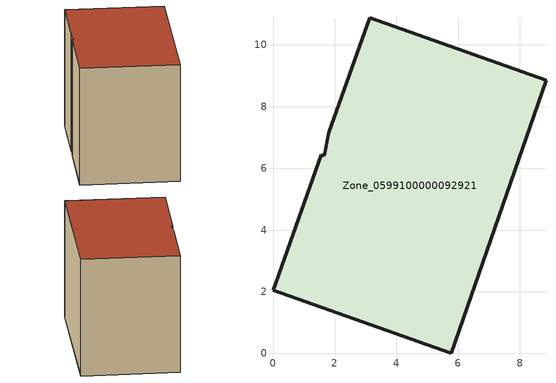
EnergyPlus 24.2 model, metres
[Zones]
Zone_0599100000092921
 floor ground (C_G): 0,2.05 1.56,6.45 1.66,6.41 1.81,7.15 3.14,10.89 8.85,8.86 5.78,0 z0.55
 wall outside (C_F): 8.85,8.86 3.14,10.89 1.81,7.15 1.66,6.41 1.56,6.45 0,2.05 5.78,0 8.85,8.86 z0.55:8.19
 roof outside (C_R): 1.56,6.45 0,2.05 5.78,0 8.85,8.86 3.14,10.89 1.81,7.15 1.66,6.41 z8.19
[BUILDING]
Pand.0599100000092921: North Axis=0; Terrain=City; Loads Convergence Tolerance Value=0.04; Temperature Convergence Tolerance Value=0.4; Solar Distribution=FullExterior; Maximum Number of Warmup Days=25; Minimum Number of Warmup Days=1
[Site:Location]
Rotterdam.The.Hague.AP_ZH_NLD Design_Conditions: Latitude=51.96; Longitude=4.45; Time Zone=1; Elevation=-4.5
[SITE:GROUNDTEMPERATURE:BUILDINGSURFACE]
18, 18, 18, 18, 18, 18, 18, 18, 18, 18, 18, 18
[MATERIAL] Thermal Absorptance=0.9; Solar Absorptance=0.7; Visible Absorptance=0.7
Name | Roughness | Thickness | Conductivity | Density | Specific Heat
G.TC.1965-1974 | MediumSmooth | 0.15 | 0.882353 | 540 | 1210
F.TC.1965-1974 | Rough | 0.3 | 0.697674 | 1920 | 840
R.TC.1965-1974 | MediumRough | 0.2 | 0.232558 | 1500 | 1000
[CONSTRUCTION]
C_G: G.TC.1965-1974
C_F: F.TC.1965-1974
C_R: R.TC.1965-1974
[ZONE]
Zone_0599100000092921: Type=1; Multiplier=1; Ceiling Height=Autocalculate; Volume=Autocalculate; Floor Area=autocalculate; Part of Total Floor Area=Yes
[ZONEINFILTRATION:DESIGNFLOWRATE]
Infil_Zone_0599100000092921: Zone or ZoneList or Space or SpaceList=Zone_0599100000092921; Schedule=AlwaysOn; Design Flow Rate Calculation Method=Flow/Area; Flow Rate per Floor Area=0.003; Constant Term Coefficient=1; Temperature Term Coefficient=0; Velocity Term Coefficient=0; Velocity Squared Term Coefficient=0
[HVACTEMPLATE:ZONE:IDEALLOADSAIRSYSTEM]
Zone_0599100000092921: Maximum Heating Supply Air Temperature=50; Minimum Cooling Supply Air Temperature=13; Maximum Heating Supply Air Humidity Ratio=0.0156; Minimum Cooling Supply Air Humidity Ratio=0.0077; Heating Limit=NoLimit; Cooling Limit=NoLimit; Dehumidification Control Type=ConstantSensibleHeatRatio; Cooling Sensible Heat Ratio=0.7; Dehumidification Setpoint=60; Humidification Control Type=None; Humidification Setpoint=30; Outdoor Air Method=None; Outdoor Air Flow Rate per Person=0.00944; Outdoor Air Flow Rate per Zone Floor Area=0; Outdoor Air Flow Rate per Zone=0; Demand Controlled Ventilation Type=None; Outdoor Air Economizer Type=NoEconomizer; Heat Recovery Type=None; Sensible Heat Recovery Effectiveness=0.7; Latent Heat Recovery Effectiveness=0.65
[ZONECONTROL:THERMOSTAT]
ThermostatControl_Zone_0599100000092921: Zone or ZoneList=Zone_0599100000092921; Control Type Schedule=DualSetpointControlType; Control 1=Thermostat_Zone_0599100000092921; Temperature Difference Between Cutout And Setpoint=0
[THERMOSTATSETPOINT:DUALSETPOINT]
Thermostat_Zone_0599100000092921: Heating Setpoint Temperature Schedule=HeatingSetpoint_Zone_0599100000092921; Cooling Setpoint Temperature Schedule=CoolingSetpoint_Zone_0599100000092921
[SCHEDULE:COMPACT]
HeatingSetpoint_Zone_0599100000092921: Through: 12/31, For: AllDays, Until: 24:00, 21
CoolingSetpoint_Zone_0599100000092921: Through: 12/31, For: AllDays, Until: 24:00, 24
DualSetpointControlType: Through: 12/31, For: AllDays, Until: 24:00, 4
AlwaysOn: Through: 12/31, For: AllDays, Until: 24:00, 1
